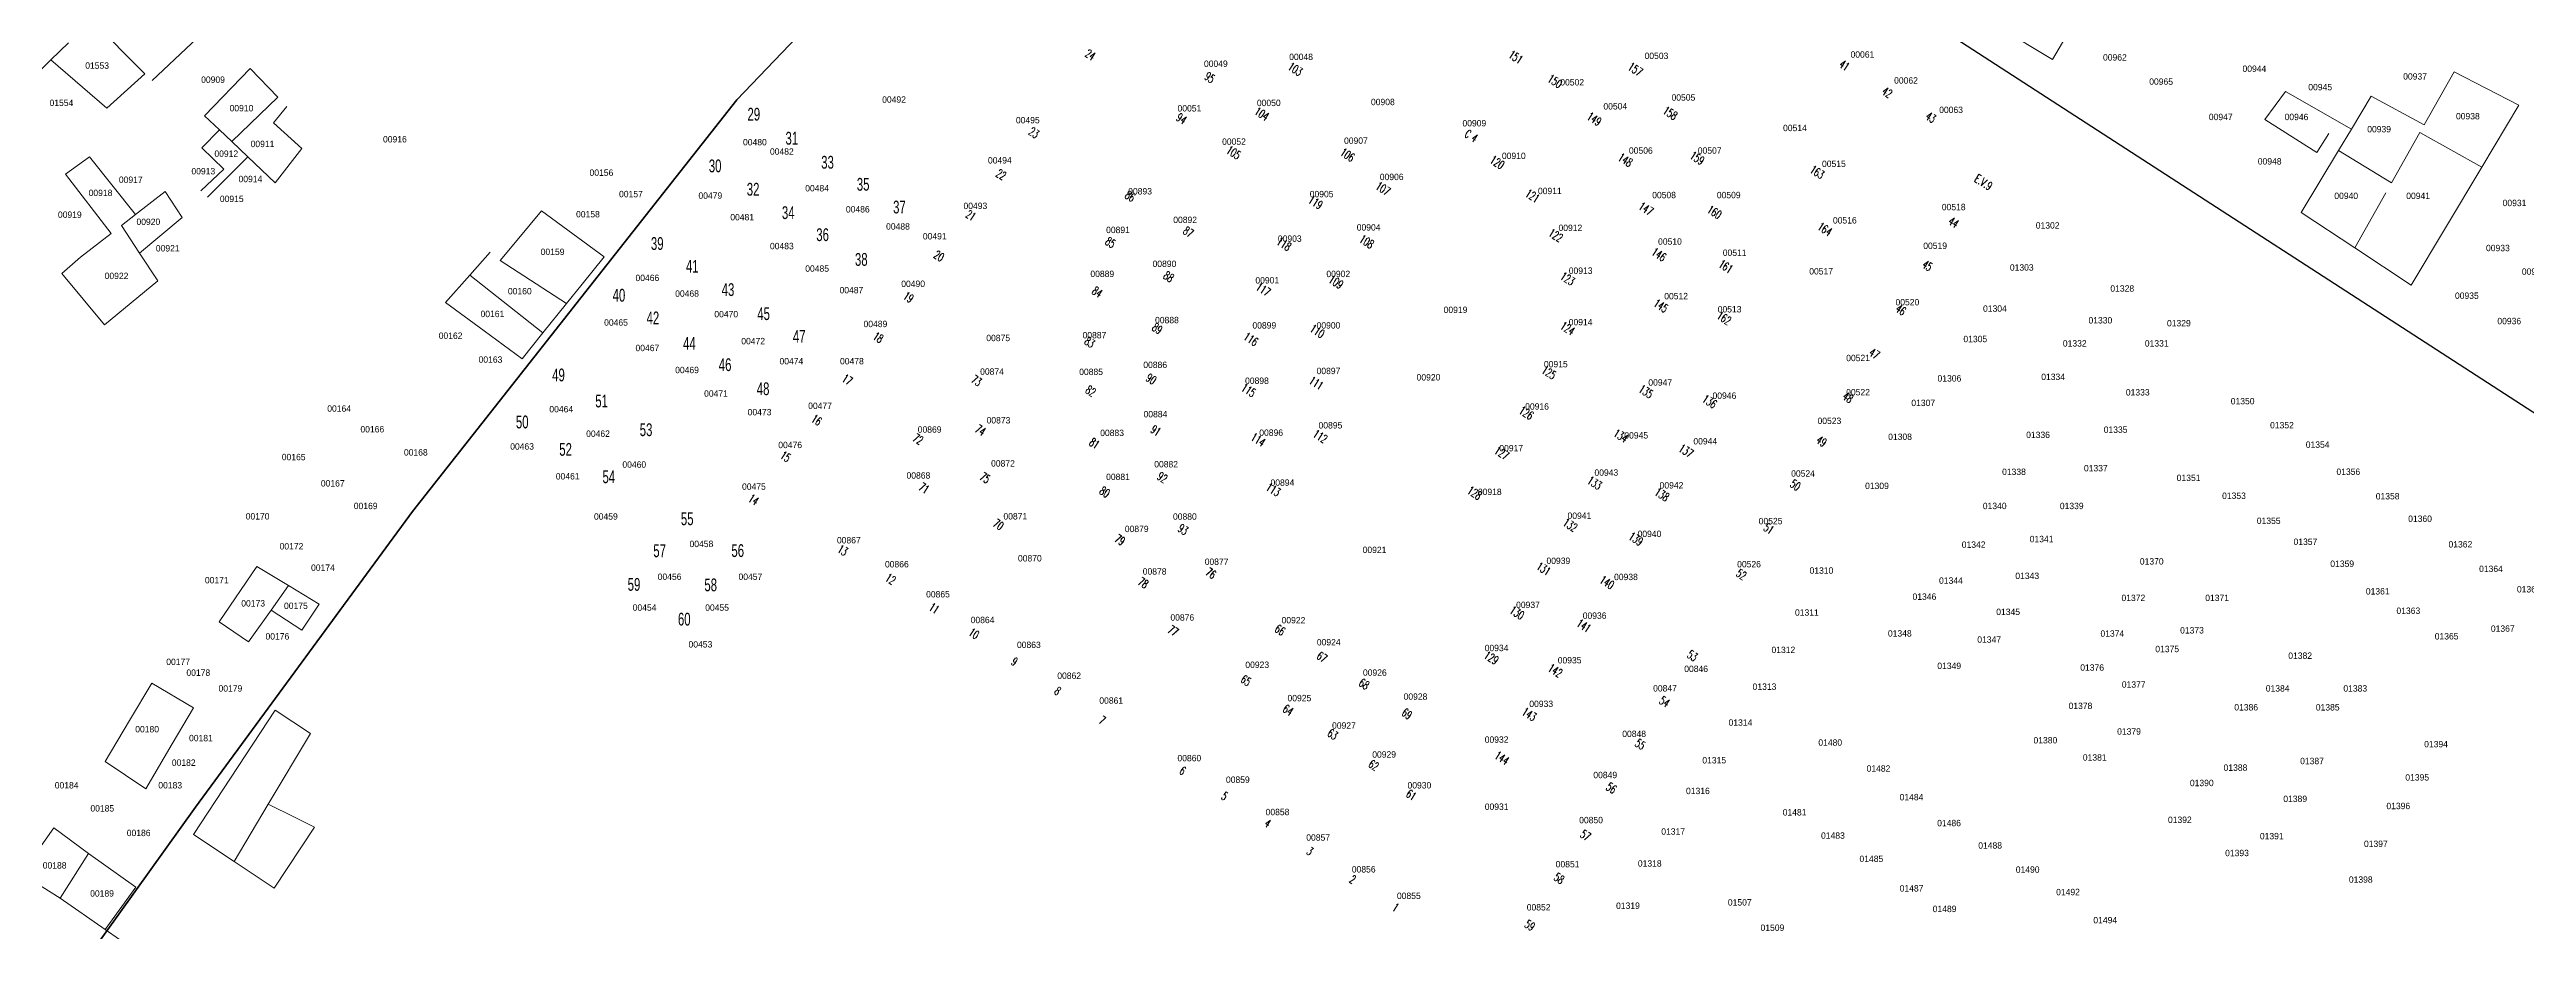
# Model space of a CAD drawing. Header units: metres. Extents: x 245232 to 248406, y 1633796 to 1637634.
# Drawn here: x 247301 to 247883, y 1635154 to 1635361 of the extents above; entities that cross this region are included whole.
import ezdxf
from ezdxf.enums import TextEntityAlignment as Align

# ---------------------------------------------------------------- set-up
doc = ezdxf.new("R2010")
doc.units = ezdxf.units.M
doc.header["$MEASUREMENT"] = 0
for name, color, linetype in [('historique_numero_parcelle', 7, 'Continuous'), ('limites_sections', 7, 'Continuous'), ('numero_lot', 7, 'Continuous')]:
    doc.layers.add(name, color=color, linetype=linetype)
doc.layers.add('LIMITES_PARCELLES', color=7, linetype='Continuous', lineweight=0, true_color=0xffffff)
doc.styles.add('Style-ENGINEERING', font='ENGINEERING.shx')
doc.styles.add('Style-FANCY', font='FANCY.shx')
doc.styles.add('Style-STANDARD', font='STANDARD.shx')

msp = doc.modelspace()

# ---------------------------------------------------------------- linework, layer by layer
at = {"layer": 'limites_parcelles'}
for p, q in [((247311.342, 1635368.31), (247323.861, 1635355.714)), ((247779.079, 1635371.934), (247771.509, 1635359.052)), ((247301.804, 1635358.929), (247305.909, 1635362.967)), ((247336.138, 1635364.075), (247325.554, 1635354.126)), ((247771.509, 1635359.052), (247758.74, 1635366.728)), ((247301.804, 1635358.929), (247292.388, 1635349.667)), ((247314.875, 1635347.642), (247301.804, 1635358.929)), ((247337.856, 1635345.813), (247348.564, 1635356.947)), ((247348.564, 1635356.947), (247355.02, 1635350.228)), ((247323.861, 1635355.714), (247314.875, 1635347.642)), ((247821.334, 1635344.963), (247826.146, 1635351.521)), ((247826.146, 1635351.521), (247841.606, 1635342.662)), ((247858.666, 1635343.686), (247865.698, 1635356.164)), ((247865.698, 1635356.164), (247880.918, 1635348.297)), ((247341.322, 1635342.524), (247337.856, 1635345.813)), ((247355.02, 1635350.228), (247344.212, 1635339.78)), ((247357.172, 1635347.988), (247353.997, 1635344.178)), ((247833.488, 1635337.201), (247821.334, 1635344.963)), ((247841.606, 1635342.662), (247846.268, 1635350.397)), ((247846.268, 1635350.397), (247858.666, 1635343.686)), ((247880.918, 1635348.297), (247872.219, 1635333.767)), ((247337.191, 1635338.322), (247341.322, 1635342.524)), ((247344.212, 1635339.78), (247341.322, 1635342.524)), ((247348.032, 1635336.155), (247344.212, 1635339.78)), ((247353.997, 1635344.178), (247360.665, 1635338.145)), ((247836.336, 1635341.682), (247833.488, 1635337.201)), ((247838.62, 1635337.707), (247841.606, 1635342.662)), ((247857.681, 1635341.939), (247851.012, 1635330.105)), ((247872.219, 1635333.767), (247857.681, 1635341.939)), ((247305.233, 1635332.16), (247310.872, 1635336.232)), ((247310.872, 1635336.232), (247321.614, 1635322.641)), ((247336.996, 1635328.207), (247342.375, 1635333.271)), ((247342.375, 1635333.271), (247337.191, 1635338.322)), ((247348.032, 1635336.155), (247343.5, 1635331.683)), ((247354.436, 1635330.076), (247348.032, 1635336.155)), ((247360.665, 1635338.145), (247354.436, 1635330.076)), ((247829.854, 1635323.161), (247838.62, 1635337.707)), ((247851.012, 1635330.105), (247838.62, 1635337.707)), ((247872.219, 1635333.767), (247863.678, 1635319.502)), ((247315.921, 1635318.195), (247305.233, 1635332.16)), ((247321.614, 1635322.641), (247328.562, 1635328.065)), ((247328.562, 1635328.065), (247332.616, 1635321.972)), ((247343.5, 1635331.683), (247338.56, 1635326.723)), ((247849.702, 1635327.78), (247842.416, 1635314.851)), ((247321.614, 1635322.641), (247318.348, 1635320.091)), ((247332.616, 1635321.972), (247322.616, 1635313.544)), ((247411.596, 1635317.105), (247416.926, 1635323.508)), ((247416.926, 1635323.508), (247431.614, 1635312.757)), ((247842.416, 1635314.851), (247829.854, 1635323.161)), ((247308.771, 1635312.613), (247315.921, 1635318.195)), ((247318.348, 1635320.091), (247322.616, 1635313.544)), ((247407.244, 1635311.877), (247411.596, 1635317.105)), ((247863.678, 1635319.502), (247855.651, 1635306.095)), ((247304.326, 1635308.803), (247308.771, 1635312.613)), ((247322.616, 1635313.544), (247326.845, 1635307.054)), ((247400.091, 1635308.413), (247404.863, 1635313.782)), ((247422.761, 1635301.763), (247407.244, 1635311.877)), ((247431.614, 1635312.757), (247426.448, 1635306.343)), ((247855.651, 1635306.095), (247842.416, 1635314.851)), ((247314.38, 1635296.738), (247304.326, 1635308.803)), ((247326.845, 1635307.054), (247314.38, 1635296.738)), ((247394.376, 1635301.983), (247400.091, 1635308.413)), ((247417.225, 1635294.887), (247400.091, 1635308.413)), ((247426.448, 1635306.343), (247422.761, 1635301.763)), ((247403.472, 1635295.315), (247394.376, 1635301.983)), ((247422.761, 1635301.763), (247417.225, 1635294.887)), ((247412.337, 1635288.816), (247403.472, 1635295.315)), ((247417.225, 1635294.887), (247412.337, 1635288.816)), ((247341.276, 1635227.044), (247350.094, 1635240.069)), ((247350.094, 1635240.069), (247357.551, 1635235.546)), ((247357.551, 1635235.546), (247353.472, 1635229.8)), ((247357.551, 1635235.546), (247364.74, 1635231.186)), ((247353.472, 1635229.8), (247348.168, 1635222.327)), ((247360.673, 1635225.086), (247353.472, 1635229.8)), ((247364.74, 1635231.186), (247360.673, 1635225.086)), ((247348.168, 1635222.327), (247341.276, 1635227.044)), ((247320.248, 1635203.885), (247325.451, 1635212.665)), ((247325.451, 1635212.665), (247335.223, 1635206.868)), ((247335.223, 1635206.868), (247330.221, 1635198.383)), ((247335.288, 1635177.101), (247354.416, 1635206.332)), ((247354.416, 1635206.332), (247362.688, 1635200.875)), ((247314.534, 1635194.243), (247320.248, 1635203.885)), ((247362.688, 1635200.875), (247352.76, 1635184.227)), ((247324.027, 1635187.875), (247314.534, 1635194.243)), ((247330.221, 1635198.383), (247324.027, 1635187.875)), ((247352.76, 1635184.227), (247344.765, 1635170.823)), ((247352.76, 1635184.227), (247358.916, 1635181.202)), ((247294.903, 1635167.868), (247302.444, 1635178.682)), ((247302.444, 1635178.682), (247310.636, 1635172.668)), ((247344.765, 1635170.823), (247335.288, 1635177.101)), ((247363.642, 1635178.879), (247354.2, 1635164.571)), ((247358.916, 1635181.202), (247363.642, 1635178.879)), ((247303.951, 1635162.175), (247310.636, 1635172.668)), ((247310.636, 1635172.668), (247310.637, 1635172.669)), ((247310.637, 1635172.669), (247321.686, 1635164.779)), ((247354.2, 1635164.571), (247344.765, 1635170.823)), ((247303.951, 1635162.175), (247294.903, 1635167.868)), ((247321.686, 1635164.779), (247314.515, 1635154.846)), ((247314.515, 1635154.846), (247303.951, 1635162.175)), ((247317.87, 1635152.519), (247314.515, 1635154.846))]:
    msp.add_line(p, q, dxfattribs=at)
at = {"layer": 'limites_sections', "flags": 128}
for points in [[(247296.302, 1635790.305), (247348.226, 1635742.018), (247358.082, 1635722.505), (247359.67, 1635703.852), (247422.045, 1635629.57), (247417.621, 1635623.631), (247450.488, 1635588.229), (247542.1, 1635510.838), (247567.897, 1635483.829), (247520.934, 1635410.407), (247462.725, 1635349.552), (247386.657, 1635252.979), (247335.725, 1635183.526), (247307.282, 1635143.838), (247299.761, 1635133.712)], [(247307.282, 1635143.838), (247335.725, 1635183.526), (247386.657, 1635252.979), (247462.725, 1635349.552), (247520.934, 1635410.407), (247567.897, 1635483.829), (247639.697, 1635434.654), (247709.15, 1635389.674), (248016.729, 1635190.575), (248105.364, 1635133.689)]]:
    msp.add_lwpolyline(points, dxfattribs=at)

# ---------------------------------------------------------------- texts
at = {"layer": 'historique_numero_parcelle', "style": 'Style-FANCY'}
for s, p in [('01553', (247312.635, 1635357.611)), ('00962', (247786.119, 1635359.537)), ('00944', (247818.851, 1635356.875)), ('00909', (247339.835, 1635354.308)), ('00965', (247796.965, 1635353.846)), ('00945', (247834.292, 1635352.563)), ('00937', (247856.555, 1635355.078)), ('01554', (247304.251, 1635348.87)), ('00910', (247346.506, 1635347.632)), ('00947', (247810.951, 1635345.556)), ('00946', (247828.726, 1635345.556)), ('00938', (247868.943, 1635345.736)), ('00911', (247351.44, 1635339.219)), ('00916', (247382.51, 1635340.317)), ('00939', (247848.116, 1635342.681)), ('00913', (247337.55, 1635332.818)), ('00912', (247342.942, 1635336.933)), ('00156', (247430.978, 1635332.478)), ('00948', (247822.442, 1635335.135)), ('00918', (247313.429, 1635327.738)), ('00917', (247320.53, 1635330.821)), ('00914', (247348.608, 1635330.989)), ('00157', (247437.897, 1635327.458)), ('00940', (247840.396, 1635327.05)), ('00941', (247857.273, 1635327.05)), ('00919', (247306.223, 1635322.617)), ('00920', (247324.656, 1635320.944)), ('00915', (247344.221, 1635326.325)), ('00158', (247427.807, 1635322.726)), ('00931', (247879.889, 1635325.369)), ('00921', (247329.199, 1635314.726)), ('00159', (247419.504, 1635313.898)), ('00933', (247875.99, 1635314.794)), ('00934', (247884.403, 1635309.25)), ('00922', (247317.188, 1635308.246)), ('00160', (247411.818, 1635304.66)), ('00935', (247868.706, 1635303.603)), ('00161', (247405.393, 1635299.319)), ('00936', (247878.658, 1635297.648)), ('00162', (247395.574, 1635294.208)), ('00163', (247404.936, 1635288.595)), ('00164', (247369.425, 1635277.096)), ('00166', (247377.209, 1635272.25)), ('00165', (247358.758, 1635265.729)), ('00168', (247387.415, 1635266.826)), ('00167', (247367.926, 1635259.555)), ('00170', (247350.282, 1635251.816)), ('00169', (247375.652, 1635254.247)), ('00172', (247358.239, 1635244.777)), ('00174', (247365.62, 1635239.757)), ('00171', (247340.711, 1635236.814)), ('00173', (247349.244, 1635231.39)), ('00175', (247359.277, 1635230.813)), ('00176', (247354.937, 1635223.64)), ('00177', (247331.651, 1635217.665)), ('00178', (247336.377, 1635215.121)), ('00179', (247343.911, 1635211.422)), ('00180', (247324.365, 1635201.844)), ('00181', (247336.992, 1635199.767)), ('00182', (247332.956, 1635193.997)), ('00184', (247305.485, 1635188.688)), ('00183', (247329.785, 1635188.688)), ('00185', (247313.846, 1635183.268)), ('00186', (247322.379, 1635177.498)), ('00188', (247302.66, 1635169.882)), ('00189', (247313.788, 1635163.304))]:
    msp.add_text(s, height=1.5, dxfattribs=at).set_placement(p, align=Align.MIDDLE_CENTER)
for s, p in [('00049', (247575.146, 1635358.048)), ('00048', (247595.15, 1635359.658)), ('00503', (247678.543, 1635359.899)), ('00061', (247726.875, 1635360.221)), ('00502', (247658.769, 1635353.689)), ('00505', (247684.866, 1635350.124)), ('00062', (247737.098, 1635354.127)), ('00492', (247499.636, 1635349.636)), ('00495', (247531.021, 1635344.806)), ('00051', (247568.954, 1635347.583)), ('00050', (247587.569, 1635348.849)), ('00908', (247614.341, 1635349.07)), ('00909', (247635.806, 1635344.084)), ('00504', (247668.879, 1635348.054)), ('00063', (247747.674, 1635347.228)), ('00480', (247466.986, 1635339.631)), ('00052', (247579.407, 1635339.765)), ('00907', (247608.018, 1635339.986)), ('00514', (247711.038, 1635342.974)), ('00482', (247473.309, 1635337.446)), ('00494', (247524.462, 1635335.376)), ('00910', (247645.064, 1635336.437)), ('00506', (247674.875, 1635337.677)), ('00507', (247691.036, 1635337.677)), ('00515', (247720.177, 1635334.562)), ('00479', (247456.524, 1635327.097)), ('00484', (247481.58, 1635328.822)), ('00893', (247557.369, 1635328.107)), ('00905', (247599.971, 1635327.452)), ('00906', (247616.411, 1635331.477)), ('00911', (247653.523, 1635328.187)), ('00508', (247680.328, 1635327.223)), ('00509', (247695.503, 1635327.223)), ('00481', (247464.006, 1635322.038)), ('00486', (247491.128, 1635323.877)), ('00493', (247518.72, 1635324.682)), ('00892', (247567.946, 1635321.405)), ('00516', (247722.739, 1635321.289)), ('00518', (247748.293, 1635324.41)), ('00483', (247473.309, 1635315.253)), ('00488', (247500.556, 1635319.853)), ('00491', (247509.187, 1635317.553)), ('00891', (247552.188, 1635319.038)), ('00903', (247592.498, 1635316.988)), ('00904', (247611.001, 1635319.632)), ('00912', (247658.342, 1635319.533)), ('00510', (247681.711, 1635316.314)), ('00519', (247743.937, 1635315.325)), ('01302', (247770.339, 1635320.098)), ('00485', (247481.586, 1635309.964)), ('00890', (247563.085, 1635311.088)), ('00913', (247660.756, 1635309.471)), ('00511', (247696.895, 1635313.687)), ('00517', (247717.184, 1635309.326)), ('01303', (247764.26, 1635310.23)), ('00466', (247441.751, 1635307.779)), ('00468', (247451.063, 1635304.099)), ('00487', (247489.634, 1635304.904)), ('00490', (247504.119, 1635306.399)), ('00889', (247548.5, 1635308.723)), ('00901', (247587.219, 1635307.213)), ('00902', (247603.88, 1635308.708)), ('00512', (247683.156, 1635303.501)), ('01328', (247787.847, 1635305.299)), ('00470', (247460.26, 1635299.269)), ('00888', (247563.676, 1635297.881)), ('00919', (247631.391, 1635300.287)), ('00513', (247695.704, 1635300.413)), ('00520', (247737.425, 1635302.073)), ('01304', (247757.965, 1635300.573)), ('01330', (247782.713, 1635297.827)), ('00465', (247434.393, 1635297.314)), ('00472', (247466.583, 1635292.945)), ('00489', (247495.267, 1635296.97)), ('00875', (247524.077, 1635293.677)), ('00887', (247546.661, 1635294.332)), ('00899', (247586.52, 1635296.634)), ('00900', (247601.58, 1635296.634)), ('00914', (247660.749, 1635297.398)), ('01305', (247753.361, 1635293.435)), ('01332', (247776.695, 1635292.411)), ('01331', (247795.932, 1635292.411)), ('01329', (247801.125, 1635297.141)), ('00467', (247441.751, 1635291.335)), ('00469', (247451.063, 1635286.16)), ('00474', (247475.545, 1635288.23)), ('00478', (247489.749, 1635288.23)), ('00886', (247560.917, 1635287.367)), ('00897', (247601.58, 1635285.94)), ('00915', (247654.922, 1635287.537)), ('00521', (247725.854, 1635288.982)), ('00471', (247457.855, 1635280.641)), ('00874', (247522.625, 1635285.792)), ('00885', (247545.873, 1635285.724)), ('00898', (247584.795, 1635283.64)), ('00920', (247625.05, 1635284.441)), ('00947', (247679.426, 1635283.237)), ('00946', (247694.486, 1635280.132)), ('00522', (247725.845, 1635280.943)), ('01306', (247747.282, 1635284.197)), ('01334', (247771.624, 1635284.56)), ('01333', (247791.479, 1635280.926)), ('00464', (247421.547, 1635276.961)), ('00473', (247468.078, 1635276.271)), ('00477', (247482.276, 1635277.766)), ('00873', (247524.143, 1635274.359)), ('00884', (247560.975, 1635275.802)), ('00916', (247650.518, 1635277.604)), ('00523', (247719.125, 1635274.234)), ('01307', (247741.142, 1635278.435)), ('01350', (247816.097, 1635278.841)), ('00462', (247430.175, 1635271.211)), ('00476', (247475.263, 1635268.567)), ('00869', (247507.982, 1635272.191)), ('00883', (247550.8, 1635271.4)), ('00896', (247588.129, 1635271.451)), ('00895', (247602.04, 1635273.176)), ('00945', (247673.792, 1635270.818)), ('00944', (247689.997, 1635269.438)), ('01308', (247735.706, 1635270.483)), ('01336', (247768.088, 1635270.935)), ('01335', (247786.278, 1635272.152)), ('01352', (247825.32, 1635273.202)), ('01354', (247833.697, 1635268.644)), ('00463', (247412.356, 1635268.222)), ('00460', (247438.683, 1635263.967)), ('00872', (247525.194, 1635264.24)), ('00882', (247563.479, 1635264.04)), ('00917', (247644.46, 1635267.816)), ('01337', (247781.64, 1635263.12)), ('00461', (247423.057, 1635261.208)), ('00475', (247466.756, 1635258.792)), ('00868', (247505.354, 1635261.414)), ('00881', (247552.188, 1635261.083)), ('00894', (247590.767, 1635259.722)), ('00918', (247639.43, 1635257.553)), ('00943', (247666.78, 1635262.078)), ('00942', (247682.07, 1635259.089)), ('00524', (247712.935, 1635261.867)), ('01309', (247730.289, 1635258.967)), ('01338', (247762.437, 1635262.267)), ('01351', (247803.409, 1635260.846)), ('01356', (247840.891, 1635262.285)), ('00459', (247432.015, 1635251.778)), ('00871', (247528.093, 1635251.82)), ('00880', (247567.88, 1635251.753)), ('00941', (247660.466, 1635251.96)), ('01340', (247757.913, 1635254.247)), ('01339', (247775.989, 1635254.247)), ('01353', (247814.061, 1635256.647)), ('01358', (247850.114, 1635256.527)), ('01360', (247857.729, 1635251.247)), ('00458', (247454.433, 1635245.338)), ('00867', (247489.025, 1635246.2)), ('00879', (247556.581, 1635248.861)), ('00940', (247676.896, 1635247.705)), ('00525', (247705.321, 1635250.697)), ('01342', (247752.971, 1635245.163)), ('01341', (247768.91, 1635246.483)), ('01355', (247822.206, 1635250.769)), ('01357', (247830.83, 1635245.85)), ('01362', (247867.191, 1635245.248)), ('00866', (247500.291, 1635240.566)), ('00870', (247531.5, 1635241.964)), ('00877', (247575.324, 1635241.157)), ('00921', (247612.385, 1635243.941)), ('00939', (247655.52, 1635241.38)), ('00526', (247700.263, 1635240.577)), ('01370', (247794.762, 1635241.239)), ('01359', (247839.454, 1635240.691)), ('01364', (247874.371, 1635239.49)), ('00456', (247446.96, 1635237.634)), ('00457', (247465.93, 1635237.634)), ('00865', (247509.948, 1635233.522)), ('00878', (247560.785, 1635238.874)), ('00938', (247671.385, 1635237.585)), ('01310', (247717.254, 1635239.082)), ('01344', (247747.641, 1635236.729)), ('01343', (247765.548, 1635237.845)), ('01361', (247847.796, 1635234.211)), ('01366', (247883.242, 1635234.691)), ('00454', (247441.091, 1635230.389)), ('00455', (247458.112, 1635230.389)), ('00876', (247567.277, 1635228.077)), ('00937', (247648.392, 1635231.031)), ('00936', (247664.027, 1635228.501)), ('01311', (247713.84, 1635229.228)), ('01346', (247741.42, 1635232.959)), ('01345', (247761.063, 1635229.394)), ('01372', (247790.45, 1635232.67)), ('01371', (247810.102, 1635232.67)), ('01363', (247854.974, 1635229.652)), ('00864', (247520.403, 1635227.485)), ('00922', (247593.37, 1635227.434)), ('00924', (247601.641, 1635222.259)), ('01348', (247735.646, 1635224.342)), ('01347', (247756.614, 1635222.882)), ('01374', (247785.515, 1635224.306)), ('01373', (247804.207, 1635225.06)), ('01365', (247863.957, 1635223.654)), ('01367', (247877.133, 1635225.454)), ('00453', (247454.203, 1635221.765)), ('00863', (247531.274, 1635221.65)), ('00923', (247584.863, 1635216.969)), ('00934', (247641.027, 1635220.912)), ('00935', (247658.164, 1635218.037)), ('01312', (247708.322, 1635220.47)), ('01349', (247747.233, 1635216.72)), ('01376', (247780.776, 1635216.313)), ('01375', (247798.389, 1635220.673)), ('01382', (247829.588, 1635219.103)), ('00862', (247540.73, 1635214.405)), ('00926', (247612.454, 1635215.13)), ('00847', (247680.548, 1635211.449)), ('00846', (247687.848, 1635216.02)), ('01313', (247703.89, 1635211.832)), ('01377', (247790.53, 1635212.344)), ('01384', (247824.311, 1635211.425)), ('01383', (247842.524, 1635211.425)), ('00861', (247550.597, 1635208.569)), ('00925', (247594.75, 1635209.15)), ('00928', (247621.997, 1635209.495)), ('00933', (247651.496, 1635207.803)), ('01378', (247778.036, 1635207.321)), ('01386', (247816.927, 1635206.986)), ('01385', (247836.056, 1635206.986)), ('00927', (247605.212, 1635202.71)), ('00932', (247641.034, 1635199.408)), ('00848', (247673.305, 1635200.755)), ('01314', (247698.251, 1635203.4)), ('01480', (247719.324, 1635198.711)), ('01380', (247769.807, 1635199.258)), ('01379', (247789.432, 1635201.311)), ('00860', (247568.925, 1635195.058)), ('00929', (247614.639, 1635195.926)), ('01315', (247692.098, 1635194.556)), ('01381', (247781.383, 1635195.213)), ('01388', (247814.412, 1635192.824)), ('01387', (247832.378, 1635194.383)), ('01394', (247861.478, 1635198.342)), ('00859', (247580.307, 1635189.998)), ('00930', (247622.916, 1635188.681)), ('00849', (247666.522, 1635191.096)), ('01316', (247688.265, 1635187.358)), ('01482', (247730.643, 1635192.623)), ('01390', (247806.506, 1635189.225)), ('01395', (247857.053, 1635190.544)), ('00858', (247589.619, 1635182.409)), ('00931', (247641.043, 1635183.654)), ('01481', (247710.948, 1635182.336)), ('01484', (247738.392, 1635185.905)), ('01389', (247828.426, 1635185.506)), ('01396', (247852.621, 1635183.826)), ('00857', (247599.161, 1635176.429)), ('00850', (247663.195, 1635180.517)), ('01317', (247682.461, 1635177.828)), ('01483', (247719.953, 1635176.877)), ('01486', (247747.202, 1635179.817)), ('01392', (247801.356, 1635180.587)), ('01391', (247822.925, 1635176.748)), ('00851', (247657.686, 1635170.167)), ('01318', (247676.969, 1635170.34)), ('01485', (247728.966, 1635171.419)), ('01488', (247756.844, 1635174.568)), ('01393', (247814.771, 1635172.789)), ('01397', (247847.351, 1635174.948)), ('00856', (247609.853, 1635168.955)), ('01487', (247738.398, 1635164.491)), ('01490', (247765.648, 1635168.9)), ('01398', (247843.812, 1635166.55)), ('00855', (247620.43, 1635162.745)), ('00852', (247650.894, 1635160.048)), ('01319', (247671.853, 1635160.416)), ('01507', (247698.091, 1635161.202)), ('01489', (247746.154, 1635159.662)), ('01492', (247775.116, 1635163.625)), ('01509', (247705.756, 1635155.248)), ('01494', (247783.853, 1635157.027))]:
    msp.add_text(s, height=1.5, rotation=0.1323, dxfattribs=at).set_placement(p, align=Align.MIDDLE_CENTER)
at = {"layer": 'numero_lot', "linetype": 'Continuous', "style": 'Style-STANDARD'}
for s, rotation, width, p in [('24', 327.266978, 0.705418, (247544.239, 1635359.903)), ('24', 327.266978, 0.705418, (247544.239, 1635359.903)), ('103', 327.266978, 0.707749, (247591.862, 1635356.839)), ('103', 327.266978, 0.707749, (247591.862, 1635356.839)), ('151', 327.266978, 0.689101, (247643.617, 1635359.637)), ('151', 327.266978, 0.689101, (247643.617, 1635359.637)), ('157', 327.266978, 0.709207, (247671.648, 1635356.788)), ('157', 327.266978, 0.709207, (247671.648, 1635356.788)), ('41', 327.266978, 0.667831, (247721.224, 1635357.403)), ('95', 327.266978, 0.687499, (247572.274, 1635354.558)), ('95', 327.266978, 0.687499, (247572.274, 1635354.558)), ('150', 327.266978, 0.711247, (247652.796, 1635353.997)), ('150', 327.266978, 0.711247, (247652.796, 1635353.997)), ('42', 327.266978, 0.688375, (247731.234, 1635351.074)), ('94', 327.266978, 0.705418, (247565.633, 1635344.921)), ('94', 327.266978, 0.705418, (247565.633, 1635344.921)), ('104', 327.266978, 0.71416, (247583.984, 1635346.359)), ('104', 327.266978, 0.71416, (247583.984, 1635346.359)), ('149', 327.266978, 0.711247, (247662.01, 1635345.151)), ('149', 327.266978, 0.711247, (247662.01, 1635345.151)), ('158', 327.266978, 0.712411, (247679.818, 1635346.524)), ('158', 327.266978, 0.712411, (247679.818, 1635346.524)), ('43', 327.266978, 0.695803, (247741.471, 1635345.198)), ('23', 327.266978, 0.695803, (247531.01, 1635341.596)), ('23', 327.266978, 0.695803, (247531.01, 1635341.596)), ('C 4', 327.266978, 0.64423, (247633.357, 1635341.036)), ('C 4', 327.266978, 0.64423, (247633.357, 1635341.036)), ('22', 327.266978, 0.688375, (247523.323, 1635331.778)), ('22', 327.266978, 0.688375, (247523.323, 1635331.778)), ('105', 327.266978, 0.702214, (247577.405, 1635337.232)), ('105', 327.266978, 0.702214, (247577.405, 1635337.232)), ('106', 327.266978, 0.713287, (247604.095, 1635336.727)), ('106', 327.266978, 0.713287, (247604.095, 1635336.727)), ('120', 327.266978, 0.711247, (247639.22, 1635334.965)), ('120', 327.266978, 0.711247, (247639.22, 1635334.965)), ('148', 327.266978, 0.712411, (247669.307, 1635335.516)), ('148', 327.266978, 0.712411, (247669.307, 1635335.516)), ('159', 327.266978, 0.711247, (247686.158, 1635335.975)), ('159', 327.266978, 0.711247, (247686.158, 1635335.975)), ('163', 327.266978, 0.707749, (247714.32, 1635332.674)), ('163', 327.266978, 0.707749, (247714.32, 1635332.674)), ('86', 327.266978, 0.704107, (247553.582, 1635326.707)), ('86', 327.266978, 0.704107, (247553.582, 1635326.707)), ('107', 327.266978, 0.709207, (247612.436, 1635328.793)), ('107', 327.266978, 0.709207, (247612.436, 1635328.793)), ('121', 327.266978, 0.689101, (247647.567, 1635327.073)), ('121', 327.266978, 0.689101, (247647.567, 1635327.073)), ('E.V.9', 327.266978, 0.715909, (247752.953, 1635330.533)), ('21', 327.266978, 0.667831, (247516.236, 1635322.175)), ('21', 327.266978, 0.667831, (247516.236, 1635322.175)), ('119', 327.266978, 0.711247, (247596.612, 1635325.577)), ('119', 327.266978, 0.711247, (247596.612, 1635325.577)), ('147', 327.266978, 0.709207, (247674.15, 1635324.074)), ('147', 327.266978, 0.709207, (247674.15, 1635324.074)), ('160', 327.266978, 0.711247, (247690.209, 1635323.293)), ('160', 327.266978, 0.711247, (247690.209, 1635323.293)), ('44', 327.266978, 0.705418, (247746.831, 1635320.556)), ('85', 327.266978, 0.687499, (247548.975, 1635315.824)), ('85', 327.266978, 0.687499, (247548.975, 1635315.824)), ('87', 327.266978, 0.69799, (247567.24, 1635318.316)), ('87', 327.266978, 0.69799, (247567.24, 1635318.316)), ('118', 327.266978, 0.712411, (247589.183, 1635315.791)), ('118', 327.266978, 0.712411, (247589.183, 1635315.791)), ('108', 327.266978, 0.712411, (247608.615, 1635316.358)), ('108', 327.266978, 0.712411, (247608.615, 1635316.358)), ('122', 327.266978, 0.702796, (247652.985, 1635317.819)), ('122', 327.266978, 0.702796, (247652.985, 1635317.819)), ('164', 327.266978, 0.71416, (247716.111, 1635319.284)), ('164', 327.266978, 0.71416, (247716.111, 1635319.284)), ('20', 327.266978, 0.701047, (247508.724, 1635312.663)), ('20', 327.266978, 0.701047, (247508.724, 1635312.663)), ('146', 327.266978, 0.713287, (247677.182, 1635313.345)), ('146', 327.266978, 0.713287, (247677.182, 1635313.345)), ('161', 327.266978, 0.689101, (247692.904, 1635310.483)), ('161', 327.266978, 0.689101, (247692.904, 1635310.483)), ('45', 327.266978, 0.687499, (247740.671, 1635310.397)), ('19', 327.266978, 0.701047, (247501.566, 1635303.002)), ('19', 327.266978, 0.701047, (247501.566, 1635303.002)), ('84', 327.266978, 0.705418, (247545.868, 1635304.21)), ('84', 327.266978, 0.705418, (247545.868, 1635304.21)), ('88', 327.266978, 0.702796, (247562.619, 1635307.806)), ('88', 327.266978, 0.702796, (247562.619, 1635307.806)), ('117', 327.266978, 0.709207, (247584.349, 1635305.115)), ('117', 327.266978, 0.709207, (247584.349, 1635305.115)), ('109', 327.266978, 0.711247, (247601.42, 1635306.879)), ('109', 327.266978, 0.711247, (247601.42, 1635306.879)), ('123', 327.266978, 0.707749, (247655.753, 1635307.646)), ('123', 327.266978, 0.707749, (247655.753, 1635307.646)), ('145', 327.266978, 0.702214, (247677.651, 1635301.278)), ('145', 327.266978, 0.702214, (247677.651, 1635301.278)), ('162', 327.266978, 0.702796, (247692.479, 1635298.383)), ('162', 327.266978, 0.702796, (247692.479, 1635298.383)), ('46', 327.266978, 0.704107, (247734.426, 1635300.011)), ('18', 327.266978, 0.702796, (247494.451, 1635293.565)), ('18', 327.266978, 0.702796, (247494.451, 1635293.565)), ('83', 327.266978, 0.695803, (247544.09, 1635292.405)), ('83', 327.266978, 0.695803, (247544.09, 1635292.405)), ('89', 327.266978, 0.701047, (247559.961, 1635295.645)), ('89', 327.266978, 0.701047, (247559.961, 1635295.645)), ('116', 327.266978, 0.713287, (247581.436, 1635293.463)), ('116', 327.266978, 0.713287, (247581.436, 1635293.463)), ('110', 327.266978, 0.711247, (247597.016, 1635295.334)), ('110', 327.266978, 0.711247, (247597.016, 1635295.334)), ('124', 327.266978, 0.71416, (247655.755, 1635295.992)), ('124', 327.266978, 0.71416, (247655.755, 1635295.992)), ('125', 327.266978, 0.702214, (247651.391, 1635285.613)), ('47', 327.266978, 0.69799, (247728.223, 1635289.739)), ('17', 327.266978, 0.69799, (247487.221, 1635283.64)), ('17', 327.266978, 0.69799, (247487.221, 1635283.64)), ('73', 327.266978, 0.695803, (247517.541, 1635283.394)), ('73', 327.266978, 0.695803, (247517.541, 1635283.394)), ('82', 327.266978, 0.688375, (247544.339, 1635280.955)), ('82', 327.266978, 0.688375, (247544.339, 1635280.955)), ('90', 327.266978, 0.701047, (247558.521, 1635283.802)), ('90', 327.266978, 0.701047, (247558.521, 1635283.802)), ('115', 327.266978, 0.702214, (247580.899, 1635281.47)), ('115', 327.266978, 0.702214, (247580.899, 1635281.47)), ('111', 327.266978, 0.689101, (247596.818, 1635283.115)), ('111', 327.266978, 0.689101, (247596.818, 1635283.115)), ('135', 327.266978, 0.702214, (247674.155, 1635281.151)), ('135', 327.266978, 0.702214, (247674.155, 1635281.151)), ('16', 327.266978, 0.704107, (247479.996, 1635274.176)), ('16', 327.266978, 0.704107, (247479.996, 1635274.176)), ('126', 327.266978, 0.713287, (247646.057, 1635276.15)), ('126', 327.266978, 0.713287, (247646.057, 1635276.15)), ('136', 327.266978, 0.713287, (247689.066, 1635278.85)), ('136', 327.266978, 0.713287, (247689.066, 1635278.85)), ('48', 327.266978, 0.702796, (247722.02, 1635279.466)), ('72', 327.266978, 0.688375, (247503.842, 1635269.683)), ('72', 327.266978, 0.688375, (247503.842, 1635269.683)), ('74', 327.266978, 0.705418, (247518.456, 1635271.77)), ('74', 327.896778, 0.705418, (247518.456, 1635271.77)), ('81', 327.266978, 0.667831, (247545.242, 1635268.647)), ('81', 327.896778, 0.667831, (247545.242, 1635268.647)), ('91', 327.266978, 0.667831, (247559.632, 1635271.661)), ('91', 327.266978, 0.667831, (247559.632, 1635271.661)), ('114', 327.266978, 0.71416, (247583.129, 1635269.875)), ('114', 327.266978, 0.71416, (247583.129, 1635269.875)), ('112', 327.266978, 0.702796, (247597.728, 1635270.638)), ('112', 327.266978, 0.702796, (247597.728, 1635270.638)), ('134', 327.266978, 0.71416, (247668.222, 1635270.786)), ('134', 327.266978, 0.71416, (247668.222, 1635270.786)), ('49', 327.266978, 0.701047, (247715.817, 1635269.193)), ('15', 327.266978, 0.687499, (247472.732, 1635265.593)), ('15', 327.266978, 0.687499, (247472.732, 1635265.593)), ('127', 327.266978, 0.709207, (247640.295, 1635266.744)), ('127', 327.266978, 0.709207, (247640.295, 1635266.744)), ('137', 327.266978, 0.709207, (247683.548, 1635267.238)), ('137', 327.266978, 0.709207, (247683.548, 1635267.238)), ('71', 327.266978, 0.667831, (247505.253, 1635258.161)), ('71', 327.266978, 0.667831, (247505.253, 1635258.161)), ('75', 327.266978, 0.687499, (247519.554, 1635260.586)), ('75', 327.896778, 0.687499, (247519.554, 1635260.586)), ('80', 327.896778, 0.701047, (247547.618, 1635257.265)), ('80', 327.266978, 0.701047, (247547.618, 1635257.265)), ('92', 327.266978, 0.688375, (247561.156, 1635260.673)), ('92', 327.266978, 0.688375, (247561.156, 1635260.673)), ('113', 327.266978, 0.707749, (247586.683, 1635258.132)), ('113', 327.266978, 0.707749, (247586.683, 1635258.132)), ('128', 327.266978, 0.712411, (247633.919, 1635257.365)), ('128', 327.266978, 0.712411, (247633.919, 1635257.365)), ('133', 327.266978, 0.707749, (247662.093, 1635259.701)), ('133', 327.266978, 0.707749, (247662.093, 1635259.701)), ('138', 327.266978, 0.712411, (247677.899, 1635256.991)), ('138', 327.266978, 0.712411, (247677.899, 1635256.991)), ('50', 327.266978, 0.701047, (247709.688, 1635258.897)), ('14', 327.266978, 0.705418, (247465.234, 1635255.49)), ('14', 327.266978, 0.705418, (247465.234, 1635255.49)), ('70', 327.266978, 0.701047, (247522.683, 1635249.626)), ('70', 327.266978, 0.701047, (247522.683, 1635249.626)), ('79', 327.266978, 0.701047, (247551.192, 1635246.038)), ('79', 327.896778, 0.701047, (247551.192, 1635246.038)), ('93', 327.266978, 0.695803, (247566.004, 1635248.476)), ('93', 327.266978, 0.695803, (247566.004, 1635248.476)), ('132', 327.266978, 0.702796, (247656.399, 1635249.826)), ('132', 327.266978, 0.702796, (247656.399, 1635249.826)), ('139', 327.266978, 0.711247, (247671.764, 1635246.577)), ('139', 327.266978, 0.711247, (247671.764, 1635246.577)), ('51', 327.266978, 0.667831, (247703.485, 1635248.624)), ('13', 327.266978, 0.695803, (247486.142, 1635243.597)), ('13', 327.266978, 0.695803, (247486.142, 1635243.597)), ('131', 327.266978, 0.689101, (247650.169, 1635239.563)), ('131', 327.266978, 0.689101, (247650.169, 1635239.563)), ('12', 327.266978, 0.688375, (247497.397, 1635236.837)), ('12', 327.266978, 0.688375, (247497.397, 1635236.837)), ('78', 327.266978, 0.702796, (247556.649, 1635235.957)), ('78', 327.896778, 0.702796, (247556.649, 1635235.957)), ('76', 327.266978, 0.704107, (247572.533, 1635238.181)), ('76', 327.896778, 0.704107, (247572.533, 1635238.181)), ('140', 327.266978, 0.711247, (247664.996, 1635236.374)), ('140', 327.266978, 0.711247, (247664.996, 1635236.374)), ('52', 327.266978, 0.688375, (247697.025, 1635237.899)), ('11', 327.266978, 0.667831, (247507.635, 1635229.951)), ('11', 327.266978, 0.667831, (247507.635, 1635229.951)), ('130', 327.266978, 0.711247, (247643.889, 1635229.251)), ('130', 327.266978, 0.711247, (247643.889, 1635229.251)), ('10', 327.266978, 0.701047, (247516.937, 1635224.054)), ('10', 327.266978, 0.701047, (247516.937, 1635224.054)), ('77', 327.266978, 0.69799, (247563.666, 1635224.675)), ('77', 327.896778, 0.69799, (247563.666, 1635224.675)), ('66', 327.266978, 0.704107, (247588.739, 1635224.879)), ('66', 327.266978, 0.704107, (247588.739, 1635224.879)), ('141', 327.266978, 0.689101, (247659.606, 1635226.166)), ('141', 327.266978, 0.689101, (247659.606, 1635226.166)), ('9', 327.266978, 0.670453, (247526.962, 1635217.19)), ('9', 327.266978, 0.670453, (247526.962, 1635217.19)), ('67', 327.266978, 0.69799, (247598.594, 1635218.51)), ('67', 327.266978, 0.69799, (247598.594, 1635218.51)), ('129', 327.266978, 0.711247, (247637.87, 1635218.676)), ('129', 327.266978, 0.711247, (247637.87, 1635218.676)), ('142', 327.266978, 0.702796, (247652.876, 1635215.671)), ('142', 327.266978, 0.702796, (247652.876, 1635215.671)), ('53', 327.266978, 0.695803, (247685.531, 1635218.839)), ('8', 327.266978, 0.673951, (247537.064, 1635210.282)), ('8', 327.266978, 0.673951, (247537.064, 1635210.282)), ('65', 327.266978, 0.687499, (247580.768, 1635213.017)), ('65', 327.266978, 0.687499, (247580.768, 1635213.017)), ('68', 327.266978, 0.702796, (247608.482, 1635212.207)), ('68', 327.266978, 0.702796, (247608.482, 1635212.207)), ('64', 327.266978, 0.705418, (247590.644, 1635206.079)), ('64', 327.266978, 0.705418, (247590.644, 1635206.079)), ('69', 327.266978, 0.701047, (247618.545, 1635205.203)), ('69', 327.266978, 0.701047, (247618.545, 1635205.203)), ('143', 327.266978, 0.707749, (247646.753, 1635205.403)), ('143', 327.266978, 0.707749, (247646.753, 1635205.403)), ('54', 327.266978, 0.705418, (247678.99, 1635208.057)), ('7', 327.266978, 0.664336, (247547.533, 1635203.363)), ('7', 327.266978, 0.664336, (247547.533, 1635203.363)), ('63', 327.266978, 0.695803, (247601.121, 1635200.395)), ('55', 327.266978, 0.687499, (247673.296, 1635198.04)), ('62', 327.266978, 0.688375, (247610.749, 1635193.139)), ('62', 327.266978, 0.688375, (247610.749, 1635193.139)), ('144', 327.266978, 0.71416, (247640.325, 1635195.144)), ('144', 327.266978, 0.71416, (247640.325, 1635195.144)), ('6', 327.266978, 0.676573, (247566.387, 1635191.545)), ('56', 327.266978, 0.704107, (247666.493, 1635187.791)), ('5', 327.266978, 0.643357, (247576.245, 1635185.563)), ('61', 327.266978, 0.667831, (247619.593, 1635186.127)), ('61', 327.266978, 0.667831, (247619.593, 1635186.127)), ('4', 327.266978, 0.679195, (247586.347, 1635179.206)), ('57', 327.266978, 0.69799, (247660.45, 1635176.684)), ('3', 327.266978, 0.659965, (247596.26, 1635172.641)), ('2', 327.266978, 0.645103, (247606.305, 1635166.049)), ('58', 327.266978, 0.702796, (247654.235, 1635166.561)), ('1', 327.266978, 0.604021, (247616.39, 1635159.457)), ('59', 327.266978, 0.701047, (247647.372, 1635155.533))]:
    msp.add_text(s, height=2, rotation=rotation, dxfattribs=dict(at, width=width)).set_placement(p)
at = {"layer": 'numero_lot', "linetype": 'Continuous', "style": 'Style-ENGINEERING', "width": 0.666665}
for s, p in [('29', (247466.732, 1635346.197)), ('31', (247475.647, 1635340.562)), ('30', (247457.652, 1635334.069)), ('33', (247484.026, 1635334.916)), ('32', (247466.564, 1635328.581)), ('35', (247492.381, 1635329.743)), ('34', (247474.811, 1635323.093)), ('37', (247500.896, 1635324.411)), ('39', (247444.067, 1635315.846)), ('36', (247482.873, 1635317.918)), ('41', (247452.292, 1635310.514)), ('38', (247491.95, 1635312.117)), ('40', (247435.086, 1635303.707)), ('43', (247460.671, 1635305.025)), ('42', (247443.053, 1635298.376)), ('45', (247469.028, 1635299.38)), ('44', (247451.616, 1635292.416)), ('47', (247477.385, 1635294.049)), ('46', (247459.991, 1635287.399)), ('49', (247420.9, 1635284.995)), ('48', (247468.911, 1635281.754)), ('50', (247412.388, 1635273.959)), ('51', (247431.017, 1635278.88)), ('53', (247441.445, 1635272.138)), ('52', (247422.562, 1635267.53)), ('54', (247432.701, 1635261.103)), ('55', (247451.096, 1635251.23)), ('57', (247444.63, 1635243.717)), ('56', (247462.96, 1635243.76)), ('59', (247438.617, 1635235.834)), ('58', (247456.614, 1635235.719)), ('60', (247450.409, 1635227.679))]:
    msp.add_text(s, height=3, rotation=0.1323, dxfattribs=at).set_placement(p, align=Align.MIDDLE_CENTER)

doc.saveas('drawing.dxf')
